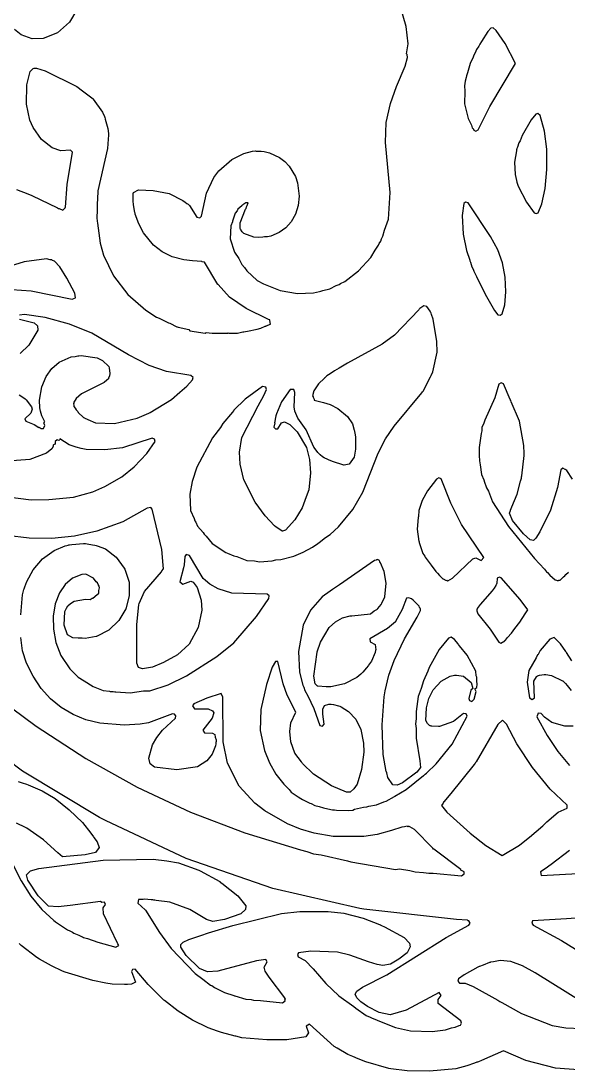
# Model space of a CAD drawing. Header units: millimetres. Extents: x 0 to 300, y 0 to 299.
# Drawn here: x 81.3 to 159.7, y 0.4 to 150.7 of the extents above; entities that cross this region are included whole.
import ezdxf

# ---------------------------------------------------------------- set-up
doc = ezdxf.new("R2010")
doc.units = ezdxf.units.MM
doc.layers.add('CUT', color=7, linetype='CONTINUOUS')

msp = doc.modelspace()

# ---------------------------------------------------------------- linework, layer by layer
at = {"layer": 'CUT'}
for points in [[(80.6802, 126.5688), (82.2948, 125.9486), (82.8823, 125.6828), (86.5827, 123.9557), (86.7262, 123.8481), (86.8132, 123.8481), (87.3236, 123.6099), (87.6823, 123.9558), (87.683, 123.9697), (87.7272, 124.01), (87.9678, 127.2802), (88.7083, 131.8999), (88.421, 132.1838), (87.0552, 132.102), (85.7864, 132.5051), (84.2575, 133.7319), (83.1015, 135.4359), (82.6222, 136.4957), (82.1057, 138.7679), (82.1836, 141.5197), (82.6577, 143.444), (83.0776, 143.8864), (83.2325, 143.9075), (83.2379, 143.9082), (83.238, 143.9082), (83.5323, 143.9482), (83.5561, 143.9414), (84.8002, 143.5322), (89.319, 141.2858), (90.1299, 140.7047), (91.6581, 139.5534), (91.6934, 139.5094), (92.986, 137.6407), (93.2608, 137.1253), (93.2817, 137.0601), (93.3105, 136.9582), (93.32, 136.9248), (93.4056, 136.6214), (93.7761, 135.3096), (93.871, 134.5803), (93.8588, 134.36), (93.8588, 134.3597), (93.8581, 134.3475), (93.8257, 133.7654), (93.7029, 132.4193), (92.3446, 126.3751), (92.2983, 125.1591), (92.2293, 124.557), (92.2393, 123.6105), (92.1974, 122.5109), (92.2559, 122.0388), (92.2562, 122.0129), (92.294, 121.7309), (92.6504, 118.8561), (93.1315, 117.1537), (94.5658, 114.1764), (96.6301, 111.5228), (99.2296, 109.2772), (100.7249, 108.3012), (101.1266, 108.1156), (102.3499, 107.5368), (102.4687, 107.4639), (102.6335, 107.4026), (103.6548, 106.9195), (103.7148, 106.9195), (103.8637, 106.8506), (105.3813, 106.4929), (105.5291, 106.3451), (107.7056, 105.9823), (107.8565, 106.0746), (108.7074, 105.9812), (110.9464, 106.0131), (110.9999, 106.021), (111.1216, 105.9823), (112.3308, 106.0126), (113.1156, 106.1603), (113.2546, 106.1623), (114.0198, 106.3305), (114.9003, 106.4962), (115.1447, 106.5777), (115.6765, 106.6946), (116.3182, 106.9689), (116.442, 107.0101), (116.468, 107.0329), (117.0697, 107.2901), (116.9741, 107.8207), (116.9861, 107.917), (116.7782, 107.9293), (113.5583, 109.5173), (111.2167, 111.1659), (109.5592, 112.9351), (109.5427, 112.9578), (107.6102, 116.1414), (107.2778, 116.182), (107.2403, 116.2412), (105.9002, 116.35), (104.6335, 116.5046), (102.9686, 116.9332), (101.528, 117.6381), (100.3162, 118.6078), (98.8664, 120.36), (98.2076, 121.6368), (97.6875, 123.0484), (97.6843, 123.0635), (97.6706, 123.1279), (97.6666, 123.147), (97.6383, 123.2807), (97.4445, 124.3391), (97.4062, 124.9155), (97.4213, 126.0016), (97.4437, 126.1235), (98.1622, 126.509), (100.2572, 126.4012), (102.5456, 125.9893), (104.5293, 124.9999), (104.8645, 124.75), (104.8682, 124.7472), (105.1005, 124.5741), (105.2796, 124.4406), (105.4636, 124.2648), (106.5258, 122.6044), (106.9532, 122.5115), (107.1811, 122.7595), (107.8782, 126.0237), (108.9668, 128.292), (109.6747, 129.2519), (111.5144, 130.8695), (113.2257, 131.7233), (114.4733, 132.0594), (114.8533, 132.0717), (115.0287, 132.0617), (115.4344, 132.0388), (115.7231, 132.0225), (116.1522, 131.9983), (116.9215, 131.8196), (118.348, 131.1409), (119.1079, 130.5481), (119.733, 129.9162), (120.6346, 128.4104), (120.9434, 127.5305), (121.1559, 125.5983), (121.031, 124.2616), (120.6671, 123.0432), (120.0272, 121.9411), (119.2418, 121.062), (118.2951, 120.3878), (117.1332, 119.891), (116.6137, 119.7986), (116.4017, 119.7828), (116.2162, 119.769), (115.9716, 119.7508), (115.3745, 119.7063), (114.6619, 119.7405), (113.2484, 120.246), (113.0069, 120.4923), (112.7516, 120.8635), (112.7516, 120.8637), (112.7514, 120.8646), (112.7492, 120.874), (112.7311, 120.9522), (112.6981, 121.765), (113.4929, 123.7322), (113.5702, 123.8481), (113.6334, 124.0799), (113.7069, 124.2618), (113.7056, 124.2623), (113.8725, 124.6341), (113.5097, 124.6341), (113.232, 124.4544), (113.1943, 124.4697), (113.0482, 124.3355), (112.9958, 124.3016), (112.9358, 124.2322), (112.4102, 123.7492), (112.3029, 123.5004), (112.0285, 123.1831), (111.6355, 122.0041), (111.6338, 121.9483), (111.3691, 121.3343), (111.3027, 119.4943), (111.8996, 117.5942), (112.5164, 116.6593), (112.9653, 115.7986), (113.3519, 115.3929), (113.6528, 114.9367), (115.1785, 113.5503), (116.0514, 113.0346), (118.4346, 112.0825), (120.9098, 111.6661), (123.2432, 111.7558), (124.097, 111.9746), (124.2831, 111.995), (124.5396, 112.088), (125.559, 112.3493), (126.4842, 112.793), (126.8787, 112.936), (127.0898, 113.0834), (127.7266, 113.3888), (129.6896, 114.9049), (131.4166, 116.8109), (132.0746, 117.8923), (132.5391, 118.6095), (132.6407, 118.8225), (132.8423, 119.154), (132.9721, 119.5176), (133.1529, 119.8966), (133.4048, 120.7296), (133.9767, 122.3316), (134.2187, 126.1234), (133.5547, 133.2877), (133.6442, 136.1266), (134.2307, 138.8519), (135.0905, 141.2865), (136.3332, 144.1927), (136.6657, 145.4321), (136.6355, 145.8856), (136.5565, 145.9758), (136.786, 147.3997), (136.4854, 149.9116), (134.6808, 156.1945)], [(89.3541, 152.2681), (88.2769, 150.4964), (86.5648, 149.0027), (84.5051, 148.1851), (82.9339, 148.1243), (81.3494, 148.6868), (80.3973, 149.4396)], [(80.0273, 112.2381), (82.78, 112.0523), (88.6739, 110.8781), (89.1559, 111.0394), (89.0524, 111.7398), (87.8773, 113.883), (86.9014, 115.4811), (86.135, 116.3062), (85.8422, 116.3881), (85.7402, 116.4851), (85.5033, 116.4829), (85.0062, 116.622), (81.7667, 116.2023), (78.3798, 115.1757)], [(81.0806, 97.1695), (81.7607, 96.7312), (81.9471, 96.5812), (81.9965, 96.5415), (82.0377, 96.5083), (82.0921, 96.4645), (82.8394, 95.4244), (82.915, 95.098), (82.7654, 94.5598), (81.8711, 93.7374), (82.0326, 93.4037), (83.21, 92.92), (83.8751, 92.4652), (83.9178, 92.5357), (83.92, 92.5342), (83.9228, 92.5387), (84.2195, 92.3554), (84.5524, 92.3506), (84.7709, 92.7936), (84.6031, 93.1534), (84.6548, 93.1807), (84.6979, 93.1982), (84.6628, 93.2593), (84.6693, 93.2627), (84.7355, 93.2895), (84.3014, 94.1592), (84.116, 94.8468), (84.0095, 95.2834), (83.98, 96.4062), (84.3257, 98.3255), (84.9194, 99.7819), (85.7379, 100.938), (86.7829, 101.8475), (88.5315, 102.5853), (89.0901, 102.6725), (89.4967, 102.7361), (89.6417, 102.7587), (89.932, 102.8041), (92.2395, 102.4608), (92.9962, 102.0954), (93.9008, 101.1964), (93.9786, 101.0135), (94.0788, 100.2017), (94.0281, 99.8676), (93.8794, 99.5481), (93.8471, 99.4787), (93.8463, 99.477), (93.8442, 99.4724), (93.651, 99.2479), (93.2638, 98.9422), (90.0072, 97.3264), (89.2277, 96.6363), (88.8656, 96.0367), (88.8804, 95.8669), (88.843, 95.8278), (88.8933, 95.7187), (88.9151, 95.4688), (89.1153, 95.2379), (89.2141, 95.0239), (89.4963, 94.7538), (89.5443, 94.643), (90.2834, 93.9377), (90.4106, 93.8789), (90.4893, 93.8035), (90.8156, 93.6875), (90.8872, 93.636), (92.0001, 93.151), (94.7411, 93.0467), (97.9697, 93.8399), (99.6453, 94.5555), (99.8119, 94.6225), (102.9019, 96.4837), (104.0688, 97.5364), (105.0691, 98.413), (105.9189, 99.3222), (105.98, 99.652), (105.6347, 99.9497), (102.1723, 100.5145), (99.6887, 101.3694), (96.7273, 102.8932), (91.4867, 105.9962), (88.2722, 107.2906), (84.7928, 108.252), (81.8235, 108.6724), (81.1285, 108.547)], [(81.098, 108.0007), (83.2336, 107.4634), (83.7063, 107.0418), (83.713, 107.033), (83.7529, 106.4374), (82.4644, 104.2953), (81.214, 103.0756)], [(160.3286, 85.0899), (159.522, 86.3077), (159.3348, 86.4258), (159.3099, 86.4654), (159.2699, 86.4666), (158.9413, 86.6737), (158.6357, 86.4054), (158.1836, 83.873), (157.1493, 80.6444), (155.6352, 77.5277), (155.0811, 76.6414), (154.7139, 76.3155), (154.2655, 76.4237), (153.2817, 77.2807), (151.7415, 79.1528), (151.3081, 80.2376), (151.432, 80.6038), (151.4424, 80.6346), (151.4487, 80.6532), (151.6097, 81.129), (152.3766, 82.9539), (152.8577, 84.818), (152.9905, 85.2102), (153.0145, 85.4251), (153.0522, 85.5713), (153.3825, 88.4657), (153.3781, 88.6819), (153.3826, 88.7218), (153.3764, 88.7664), (153.3532, 89.9017), (152.7253, 93.3837), (151.547, 96.1514), (151.4722, 96.3631), (151.401, 96.4944), (150.4485, 98.7319), (150.116, 98.8889), (149.7827, 98.666), (149.1665, 96.7205), (147.7479, 93.5478), (147.6315, 93.1217), (147.3259, 92.4921), (147.3238, 91.9958), (147.217, 91.6052), (146.9429, 89.6155), (146.9565, 88.7619), (146.9448, 88.6663), (146.9613, 88.4635), (146.9733, 87.7127), (147.068, 87.1529), (147.0681, 87.1526), (147.0681, 87.1524), (147.3004, 85.7797), (147.6214, 84.973), (147.6612, 84.8554), (147.6652, 84.8345), (147.6769, 84.809), (148.008, 83.8299), (148.263, 83.3606), (148.8726, 81.8287), (151.1571, 78.3051), (154.8774, 73.7075), (156.2901, 72.1996), (156.6058, 71.8304), (156.743, 71.7162), (157.0791, 71.3574), (157.8278, 70.6987), (158.0321, 70.643), (158.0991, 70.5872), (158.1693, 70.6011), (158.1835, 70.587), (158.2198, 70.5918), (158.3183, 70.5649), (158.3742, 70.6121), (158.5276, 70.6324), (159.0426, 71.1), (159.2063, 71.2354), (159.3713, 71.4537), (159.7281, 71.7549)], [(79.0823, 82.6116), (82.7742, 82.1295), (85.335, 82.1602), (88.8769, 82.5167), (91.6276, 83.2909), (93.3408, 84.041), (95.7865, 85.4416), (97.5486, 86.8431), (99.3445, 88.7561), (100.5276, 90.5008), (100.4556, 90.832), (100.1126, 90.9801), (95.8786, 89.5702), (93.3593, 89.2975), (90.6842, 89.3514), (90.684, 89.3514), (90.6825, 89.3517), (90.6525, 89.3565), (89.9745, 89.4659), (89.2436, 89.6617), (88.2465, 90.0054), (86.9071, 90.841), (86.8942, 90.8168), (86.83, 90.7195), (86.7567, 90.6289), (86.7508, 90.6224), (86.5242, 90.7227), (86.2087, 90.4735), (86.2358, 90.114), (86.2108, 90.0972), (86.1063, 90.0408), (85.9967, 89.995), (85.9248, 89.973), (85.9201, 89.7833), (85.7615, 89.4253), (84.9682, 88.8012), (82.6153, 87.9087), (79.4059, 87.6673)], [(81.3166, 65.6526), (81.5297, 68.5533), (81.7494, 69.2726), (81.7954, 69.4), (81.8456, 69.5392), (81.8876, 69.6556), (82.1714, 70.4426), (83.0599, 72.0945), (84.4133, 73.6742), (86.0803, 74.8775), (87.6831, 75.5427), (87.8942, 75.5924), (88.0997, 75.6408), (88.1975, 75.6638), (88.273, 75.6816), (88.6159, 75.7391), (90.2951, 75.8564), (90.306, 75.8572), (90.3121, 75.8576), (90.3123, 75.8576), (90.565, 75.8658), (90.7983, 75.8468), (91.5948, 75.6806), (91.8873, 75.6196), (92.1094, 75.5732), (92.2537, 75.5431), (93.4259, 75.1149), (94.9847, 73.9264), (96.1202, 72.3566), (96.1925, 72.2221), (96.8161, 70.3551), (96.8201, 68.3886), (96.3328, 66.5475), (95.3453, 64.8608), (93.9305, 63.4666), (92.1358, 62.5537), (92.0983, 62.5461), (90.5108, 62.2856), (90.0952, 62.3113), (89.7774, 62.3309), (89.5242, 62.3465), (88.7351, 62.3953), (87.9943, 62.8012), (87.5134, 64.1753), (87.6056, 66.133), (87.8423, 66.6396), (88.058, 66.946), (88.402, 67.3064), (88.9265, 67.6161), (90.5755, 67.8907), (91.2508, 67.8753), (91.5176, 68.0476), (91.6319, 68.0667), (91.8968, 68.2927), (91.9227, 68.3094), (91.9364, 68.3265), (92.4637, 68.7763), (92.4866, 69.1302), (92.5752, 69.5097), (92.5683, 69.526), (92.584, 69.5666), (92.521, 69.6634), (92.5285, 69.7801), (92.3682, 69.9967), (92.2675, 70.2336), (92.0912, 70.3711), (91.7007, 70.8987), (90.6325, 71.4918), (90.0265, 71.4579), (88.726, 70.9291), (87.6621, 70.0041), (86.8477, 68.7993), (86.2363, 67.2319), (85.9405, 65.4886), (85.9699, 63.6215), (86.3261, 61.7216), (87.024, 59.8213), (88.3252, 57.9168), (89.5368, 56.7605), (90.3787, 56.221), (90.3817, 56.2184), (90.3901, 56.2137), (91.6643, 55.3972), (93.0897, 54.8574), (93.9876, 54.7476), (94.0881, 54.7141), (94.5292, 54.6814), (94.7809, 54.6506), (94.8978, 54.654), (96.9572, 54.5013), (98.8594, 54.7703), (99.7665, 54.7969), (102.3868, 55.6289), (105.0525, 56.9156), (109.3604, 59.6855), (111.8336, 61.6765), (115.0589, 65.4117), (116.8487, 68.0165), (116.8817, 68.3812), (116.598, 68.6125), (111.5483, 68.7728), (109.554, 69.3804), (108.3662, 70.0731), (107.7411, 70.5707), (107.4424, 70.8518), (105.48, 74.1797), (104.9739, 74.2961), (104.779, 74.0295), (104.6931, 72.805), (104.6268, 72.4123), (104.0956, 70.3857), (104.5073, 70.0539), (105.6659, 70.4769), (106.0028, 70.345), (106.5442, 69.5932), (107.1224, 67.7669), (107.2498, 66.342), (106.7165, 63.8426), (105.408, 61.4681), (103.7516, 59.9262), (101.7327, 58.8223), (100.1564, 58.1851), (98.7552, 57.9474), (98.1751, 58.1147), (97.9128, 58.7583), (97.9128, 64.2913), (98.2177, 67.0924), (98.2486, 67.2663), (99.0206, 68.9966), (101.4624, 71.8035), (101.4964, 71.9449), (101.5015, 71.956), (101.7552, 72.2441), (101.6895, 72.7596), (101.4814, 74.9972), (100.1418, 80.7767), (99.9344, 81.0326), (99.4172, 80.955), (95.9018, 79.0031), (92.2037, 77.6314), (88.9738, 76.9331), (85.7609, 76.6028), (82.5031, 76.6308), (79.3047, 77.0241)], [(76.5989, 54.8556), (83.5311, 49.7093), (90.6326, 45.1053), (97.9949, 41.0007), (105.5987, 37.4392), (113.3843, 34.4506), (121.3499, 32.0056), (122.2849, 31.7908), (123.2135, 31.4358), (124.3275, 31.3215), (128.0991, 30.455), (128.5641, 30.287), (134.9426, 29.229), (135.5239, 29.2819), (136.9971, 29.0737), (137.0285, 29.0476), (137.7842, 28.8965), (138.9868, 28.7926), (139.7605, 28.6833), (140.3807, 28.6722), (144.4347, 28.3221), (144.7975, 28.564), (144.7975, 28.8965), (144.3342, 29.1281), (144.3051, 29.201), (140.4689, 32.0994), (140.4637, 32.1042), (140.4585, 32.109), (140.422, 32.1424), (140.2997, 32.2547), (137.6999, 34.9131), (136.9945, 35.3158), (136.9232, 35.387), (136.7694, 35.3406), (136.7158, 35.337), (136.6166, 35.4066), (136.2499, 35.3058), (135.8674, 35.2802), (134.3767, 34.7909), (132.3545, 34.235), (130.4123, 33.919), (126.0462, 33.9197), (123.3294, 34.4027), (121.3436, 34.9926), (119.5111, 35.7277), (116.2442, 37.5946), (114.8367, 38.6992), (112.5988, 41.1486), (110.9288, 44.4416), (110.2769, 47.4771), (110.2465, 53.8715), (109.999, 54.4201), (107.9549, 53.757), (106.0948, 52.9069), (105.9079, 52.6283), (106.1659, 52.203), (108.1485, 52.2256), (108.7571, 51.9266), (108.9291, 51.6438), (108.7013, 50.8563), (107.368, 49.1341), (107.6345, 48.7585), (108.7437, 48.7213), (109.0698, 48.5236), (109.1641, 48.1667), (109.263, 47.7926), (109.2744, 47.7497), (109.2766, 47.7412), (109.2879, 47.5414), (109.26, 47.3849), (109.2395, 47.27), (109.2279, 47.2048), (109.1727, 46.8953), (108.7007, 45.7159), (107.9575, 44.7842), (106.6234, 43.8852), (103.6745, 43.4993), (100.4705, 43.8744), (99.8249, 44.3455), (99.6371, 45.1355), (100.1908, 47.0407), (100.7745, 48.0923), (101.5773, 49.1536), (103.44, 50.8715), (103.5225, 51.195), (103.3245, 51.4637), (103.0273, 51.4938), (99.5876, 50.2233), (98.4097, 49.9988), (96.1111, 49.8478), (92.6202, 50.1584), (90.5984, 50.6524), (88.8036, 51.4002), (87.1109, 52.381), (85.5838, 53.6238), (84.247, 55.1111), (83.0877, 56.8645), (82.1293, 58.7513), (81.5292, 60.4939), (81.3179, 62.427)], [(160.2215, 59.0666), (159.4335, 60.251), (159.394, 60.3258), (159.3377, 60.395), (158.6013, 61.5018), (157.681, 62.4085), (157.0489, 62.1628), (155.7044, 60.5817), (155.3706, 59.9899), (155.3183, 59.9276), (155.1043, 59.5178), (154.0811, 57.7041), (153.8065, 56.0389), (154.1519, 53.8048), (154.5128, 53.5585), (154.8758, 53.8018), (154.7827, 56.1785), (155.1331, 56.812), (155.1495, 56.8286), (155.3224, 56.9223), (155.5769, 57.013), (156.2651, 57.116), (156.4427, 57.1105), (156.491, 57.107), (157.296, 56.9804), (158.8787, 56.2343), (158.9261, 56.1983), (159.2591, 55.8743), (159.2979, 55.8365), (159.3001, 55.8343), (159.5694, 55.5722), (160.1096, 54.8408)], [(80.0934, 30.1162), (81.3379, 27.5975), (82.7404, 25.3851), (84.324, 23.4974), (86.0485, 21.8879), (86.2396, 21.7594), (86.2809, 21.7184), (87.0131, 21.2391), (88.0043, 20.5725), (88.1087, 20.522), (88.2142, 20.453), (88.719, 20.2153), (88.9027, 20.0996), (89.1628, 20.0063), (89.5982, 19.8013), (90.0949, 19.561), (90.1405, 19.546), (90.2782, 19.4811), (90.8549, 19.311), (92.3324, 18.825), (94.9024, 18.0747), (94.9484, 18.1032), (94.9645, 18.0984), (94.9748, 18.1196), (95.3226, 18.3354), (95.2021, 18.5854), (95.2036, 18.5885), (95.1587, 18.6753), (93.1455, 22.8522), (93.0811, 23.7407), (93.414, 24.1946), (93.2738, 24.5396), (92.9059, 24.502), (92.7282, 24.6082), (88.3862, 24.041), (86.6741, 23.8663), (85.2775, 23.938), (83.8056, 25.4171), (82.3113, 27.6744), (82.1413, 28.4401), (82.7163, 29.0143), (83.8723, 29.3744), (93.1257, 30.5271), (100.279, 30.6782), (102.2178, 30.4696), (103.9036, 30.1535), (106.7855, 29.1053), (107.0042, 29.0082), (109.7972, 27.4705), (109.8118, 27.4601), (109.8491, 27.4335), (109.8711, 27.4177), (110.104, 27.2513), (112.3788, 25.4568), (113.5299, 23.9964), (113.5052, 23.4938), (112.8228, 22.8777), (110.475, 22.0718), (108.7854, 21.7647), (107.8964, 22.0376), (105.5288, 23.4905), (102.6295, 24.5443), (100.7125, 24.7682), (100.5247, 24.8166), (100.3492, 24.8243), (100.2297, 24.8467), (99.9683, 24.8552), (99.009, 24.9672), (98.8476, 24.8915), (98.704, 24.8961), (98.149, 24.9203), (98.0567, 24.4005), (99.1136, 23.4209), (99.143, 23.3801), (101.1764, 20.1749), (102.8297, 17.8942), (106.2602, 14.3135), (107.3734, 13.5151), (107.3731, 13.5095), (108.4916, 12.6631), (108.6798, 12.5781), (109.0352, 12.3233), (110.475, 11.5773), (111.8121, 11.1645), (111.9075, 11.1214), (111.9637, 11.1176), (113.545, 10.6294), (114.2738, 10.5884), (114.6253, 10.5113), (115.6376, 10.4592), (118.7626, 10.1278), (119.1414, 10.4089), (119.1152, 10.5648), (119.217, 10.6555), (119.1172, 10.7907), (119.1236, 10.8389), (116.8934, 13.8033), (116.2816, 14.6322), (116.1757, 15.2113), (116.5846, 15.9719), (116.3974, 16.3231), (115.0485, 16.1187), (109.5112, 14.6362), (108.0336, 14.5426), (106.9, 15.0462), (105.0069, 16.88), (104.2329, 18.0732), (104.217, 18.4869), (104.5507, 18.8024), (105.3672, 19.1672), (106.6554, 19.6169), (107.0648, 19.7598), (107.0899, 19.7686), (108.1931, 20.1537), (111.6639, 21.2071), (118.6269, 22.9031), (121.266, 23.1838), (125.3039, 23.2089), (127.5795, 22.9396), (130.3435, 22.2563), (132.6814, 21.3562), (132.7198, 21.3373), (132.7789, 21.3084), (132.9705, 21.2144), (133.4132, 20.9974), (136.1864, 19.4516), (136.9491, 18.661), (137.0816, 18.1487), (136.6349, 17.2935), (135.4278, 16.3619), (134.235, 15.673), (133.1603, 15.4465), (132.3465, 15.6023), (131.1217, 15.9691), (128.4328, 16.9588), (126.658, 17.3856), (122.8506, 17.5321), (121.0744, 17.2821), (120.9341, 17.0222), (121.0411, 16.71), (122.0141, 16.1639), (123.1578, 14.9928), (124.9814, 12.8859), (126.842, 11.1178), (129.0038, 9.5779), (129.2725, 9.3574), (129.2997, 9.3672), (130.7608, 8.3265), (131.3277, 8.0907), (131.5407, 7.9647), (133.1746, 7.3228), (134.9449, 6.5867), (137.1149, 6.1285), (140.2075, 6.0103), (142.1105, 6.2523), (143.0012, 6.533), (143.5044, 6.6301), (144.0712, 6.8609), (144.0787, 6.8725), (144.2696, 6.9327), (144.4367, 7.2265), (144.3115, 7.5405), (141.058, 10.0348), (141.091, 10.582), (141.5056, 11.182), (141.239, 11.5917), (136.4915, 9.0914), (134.1988, 8.4031), (132.6387, 8.7159), (130.9708, 9.6079), (130.0121, 10.2531), (129.4466, 10.8245), (129.2012, 11.3707), (129.4108, 11.7807), (130.2265, 12.3512), (133.7246, 14.118), (142.2436, 19.4651), (145.469, 21.2156), (145.6399, 21.5381), (145.5094, 21.7849), (145.5082, 21.7924), (145.5039, 21.7951), (145.4693, 21.8607), (145.3889, 21.8695), (145.2545, 21.9564), (143.7194, 22.053), (130.4082, 23.5157), (129.8364, 23.6039), (117.3912, 26.4645), (104.9767, 30.7665), (93.4379, 36.2023), (92.5704, 36.6702), (81.5745, 43.3049), (70.7664, 51.3909)], [(160.4298, 49.7361), (159.2185, 49.7043), (157.3633, 50.2511), (156.2907, 51.0387), (155.8079, 51.5411), (155.3835, 51.5934), (155.202, 51.0796), (156.6972, 48.3688), (158.2253, 46.119), (159.902, 44.11)], [(80.9443, 41.8116), (81.6568, 41.5784), (81.9771, 41.4736), (82.1387, 41.4207), (82.3544, 41.3501), (84.3878, 40.4874), (86.2355, 39.3511), (88.2199, 37.7648), (90.1225, 35.9229), (91.3466, 34.4021), (91.7256, 33.8685), (91.7289, 33.8639), (91.7787, 33.7938), (92.226, 33.1642), (92.5274, 32.3552), (92.0092, 31.6528), (90.5443, 31.3165), (87.2635, 31.0303), (86.5885, 31.5729), (84.5542, 33.4607), (82.1647, 35.13), (81.9601, 35.2111), (80.673, 35.842)], [(159.8869, 31.9324), (157.2366, 29.9219), (156.3893, 29.3209), (156.3755, 29.3197), (155.7407, 28.8662), (155.8314, 28.3523), (161.0913, 28.6546)], [(160.7894, 22.2603), (159.4561, 22.1688), (154.5806, 21.8525), (154.4804, 21.5334), (154.6642, 21.254), (158.7158, 19.0431), (166.3906, 14.3293)], [(161.8124, 0.4946), (157.893, 0.7611), (153.622, 1.8804), (150.4307, 3.2315), (147.2908, 1.8712), (146.8458, 1.685), (146.6888, 1.629), (146.6161, 1.603), (146.2899, 1.4867), (145.199, 1.0976), (143.6072, 0.6944), (139.8355, 0.3612), (136.632, 0.3914), (134.2838, 0.6581), (134.008, 0.7254), (130.7328, 1.6632), (129.8335, 2.0263), (129.7638, 2.0544), (129.6265, 2.1098), (128.8636, 2.4178), (128.1517, 2.7314), (126.6042, 3.6261), (126.1876, 3.8905), (122.6324, 7.0653), (122.1695, 6.7753), (122.5156, 5.8467), (122.122, 5.2347), (119.4039, 4.8351), (116.5501, 4.8053), (112.9714, 5.0938), (112.1016, 5.3284), (111.9945, 5.3573), (110.0663, 5.8774), (109.463, 6.0402), (108.1245, 6.5381), (105.8913, 7.6244), (103.8202, 8.9365), (101.8999, 10.4367), (101.8103, 10.5205), (99.5512, 12.7492), (97.7022, 14.9445), (97.3063, 14.915), (97.1391, 14.5917), (97.7193, 13.0878), (97.1761, 12.8147), (96.581, 12.7627), (96.5233, 12.7577), (96.4969, 12.7554), (96.1806, 12.7278), (94.4025, 12.7988), (93.4674, 12.9154), (91.6383, 13.3391), (87.6611, 14.5041), (87.2883, 14.6529), (85.7019, 15.4011), (83.9648, 16.3683), (83.5997, 16.6305), (81.3424, 18.3328), (81.0501, 18.608)], [(161.7948, 10.1883), (154.9874, 14.4231), (153.1403, 15.42), (151.4753, 16.024), (149.9576, 16.1651), (148.9784, 15.991), (148.5699, 15.9328), (148.5005, 15.906), (148.4142, 15.8906), (147.5078, 15.5231), (147.0088, 15.3306), (146.9553, 15.299), (146.741, 15.2121), (144.7994, 14.1236), (143.984, 13.5723), (143.8778, 13.2181), (144.1514, 12.922), (144.9568, 12.9225), (146.0947, 12.4609), (149.6399, 10.4796), (149.9143, 10.3093), (150.1876, 10.1736), (153.0257, 8.5875), (157.403, 6.8584), (159.3412, 6.5266), (161.595, 6.4345)]]:
    msp.add_lwpolyline(points, dxfattribs=at)
for points in [[(148.626, 149.6462), (148.1849, 149.154), (147.2899, 147.7257), (147.03, 147.3434), (146.8893, 147.0862), (146.5796, 146.5921), (146.368, 146.134), (146.1882, 145.8056), (146.0867, 145.5252), (145.6546, 144.5901), (145.2702, 143.27), (145.1186, 142.8514), (145.0679, 142.5754), (144.9185, 142.0621), (144.9087, 141.709), (144.8553, 141.4182), (144.8795, 140.6535), (144.8288, 138.8181), (145.3569, 136.7395), (145.8331, 135.7648), (145.955, 135.3683), (146.0756, 135.2686), (146.1769, 135.0612), (146.4915, 134.9317), (146.788, 135.0984), (148.4854, 138.4337), (152.1384, 144.5727), (150.656, 147.4814), (149.3891, 149.3388), (148.949, 149.7169)], [(155.6825, 137.1735), (155.3366, 137.4394), (155.0525, 137.3408), (154.383, 136.5307), (153.1139, 134.2963), (152.7965, 133.5137), (152.6475, 133.2443), (152.4271, 132.6028), (152.3465, 132.4043), (152.3347, 132.3342), (152.3128, 132.2704), (152.2907, 132.0727), (152.0198, 130.4642), (152.0771, 128.7067), (152.3143, 127.8516), (152.3299, 127.5898), (152.4572, 127.3366), (152.5405, 127.0363), (153.736, 124.7268), (154.8166, 123.2111), (155.1249, 123.1039), (155.3838, 123.239), (155.9376, 124.5023), (156.4107, 126.7011), (156.6484, 129.435), (156.6195, 132.3113), (156.2923, 134.9165)], [(145.6976, 116.1559), (145.906, 115.5075), (146.0676, 115.1688), (146.1773, 114.8763), (146.5843, 114.0866), (147.7898, 111.5613), (149.127, 109.2562), (149.618, 108.6322), (149.9716, 108.5559), (150.2216, 108.7681), (150.6004, 110.0501), (150.7834, 111.9233), (150.6634, 114.0105), (150.2742, 116.0665), (149.6012, 117.9403), (148.5805, 119.8348), (145.3668, 124.6521), (145.0108, 124.7598), (144.7423, 124.5555), (144.5242, 122.8544), (144.6715, 120.1452), (145.1545, 117.8464), (145.5989, 116.4633), (145.6276, 116.3427)], [(123.0959, 75.3424), (123.8399, 75.8924), (124.0557, 76.0126), (124.9601, 76.7205), (125.5943, 77.1894), (126.7968, 78.2745), (128.8563, 80.7267), (130.2985, 83.2279), (132.4778, 88.8229), (133.5154, 90.8408), (134.7864, 92.6706), (138.7273, 97.4651), (138.8154, 97.5702), (138.8186, 97.5762), (138.9251, 97.7059), (139.9535, 99.7319), (140.06, 99.9341), (140.0629, 99.9474), (140.3257, 100.4651), (140.9247, 103.2732), (140.8977, 104.8074), (140.3586, 107.995), (140.1077, 108.686), (140.0786, 108.8311), (140.0301, 108.8998), (139.9406, 109.1463), (139.4644, 109.8194), (139.0344, 109.9265), (138.4263, 109.4973), (138.3546, 109.4221), (138.342, 109.4129), (138.2864, 109.3505), (134.8233, 105.7169), (133.0731, 104.4234), (128.0838, 101.7131), (126.8809, 100.9603), (126.2114, 100.6132), (125.5934, 100.1545), (125.1362, 99.8684), (124.8422, 99.597), (124.8211, 99.5814), (124.8024, 99.5603), (123.9301, 98.7551), (123.2663, 97.7286), (123.0956, 96.9982), (123.1636, 96.8599), (123.1514, 96.8132), (123.3129, 96.5385), (123.3307, 96.4208), (124.6506, 96.0775), (125.6269, 95.7862), (126.6997, 95.2237), (128.1132, 94.0634), (128.8159, 93.0087), (129.0586, 92.0831), (129.0699, 92.0255), (129.0897, 91.9246), (129.1415, 91.6609), (129.2381, 91.1687), (129.2549, 90.8523), (129.2536, 90.3471), (129.2524, 89.9116), (129.2522, 89.837), (129.251, 89.3815), (129.0315, 88.2522), (128.3303, 87.2356), (127.6247, 87.0989), (127.5907, 87.1052), (127.5862, 87.106), (127.5826, 87.1067), (127.5596, 87.111), (125.9603, 87.6026), (125.8679, 87.6448), (125.4616, 87.83), (125.2907, 87.9079), (124.7535, 88.1528), (124.5113, 88.2767), (124.1848, 88.5742), (124.082, 88.6817), (123.9892, 88.7787), (123.8645, 88.9091), (123.7383, 89.0412), (123.2795, 89.6896), (122.1566, 92.1499), (120.9851, 93.8312), (120.5423, 94.8134), (120.4354, 95.4348), (120.5533, 97.5137), (120.4135, 97.9358), (119.8816, 97.9194), (118.6615, 96.162), (117.9066, 94.4432), (117.8761, 94.2786), (117.8157, 94.1342), (117.6466, 93.1559), (117.6657, 93.1427), (117.5488, 92.5117), (117.7924, 92.2789), (118.093, 92.3033), (118.6235, 93.1639), (119.0812, 93.3102), (119.8536, 92.9226), (120.9054, 91.8665), (122.2091, 89.6456), (122.6367, 87.9245), (122.7883, 86.0158), (122.5483, 83.5506), (122.4549, 83.2991), (122.2707, 82.8028), (122.1746, 82.5437), (121.5956, 80.9833), (120.5669, 79.2498), (119.2093, 77.7795), (118.7712, 77.6532), (118.7578, 77.6582), (118.7563, 77.6588), (118.7468, 77.6623), (118.6829, 77.6863), (117.8616, 78.2139), (117.6613, 78.3892), (116.302, 79.8616), (114.8815, 81.796), (113.2291, 84.9732), (112.7227, 87.2578), (112.6325, 88.9436), (112.9735, 91.0675), (115.2973, 95.5783), (116.1272, 97.0556), (116.5061, 97.9257), (116.4073, 98.281), (115.9147, 98.3394), (113.4198, 96.5269), (111.8338, 94.9669), (111.8051, 94.9407), (111.7959, 94.9296), (111.7475, 94.882), (111.6068, 94.7009), (110.229, 93.0346), (109.8897, 92.4907), (108.7401, 91.0111), (106.5191, 86.7872), (105.8247, 84.7682), (105.495, 82.9285), (105.6166, 80.626), (106.1466, 79.4366), (106.2482, 79.1142), (106.3659, 78.9443), (106.6313, 78.3488), (107.4005, 77.4515), (107.5491, 77.2371), (107.8595, 76.9162), (108.7304, 75.9003), (110.6916, 74.6008), (110.9121, 74.5159), (111.8227, 74.0982), (112.2618, 73.9965), (113.6851, 73.4489), (114.7743, 73.4147), (115.5114, 73.244), (117.2951, 73.3924), (117.8501, 73.5215), (118.5387, 73.5997), (120.399, 74.0695), (121.7447, 74.6486)], [(138.2304, 79.5781), (138.0867, 77.9508), (138.3275, 76.1722), (138.3346, 76.1542), (138.3485, 76.0322), (138.8959, 74.4288), (139.1446, 74.085), (139.2129, 73.9106), (140.0779, 72.7948), (140.7307, 71.8924), (140.9955, 71.6112), (141.2435, 71.2914), (141.3728, 71.2105), (141.6839, 70.8803), (141.7548, 70.8404), (141.7601, 70.8343), (141.7817, 70.8253), (142.2341, 70.5712), (142.3022, 70.63), (142.4756, 70.5216), (143.131, 70.9347), (146.0194, 73.665), (146.4579, 73.814), (147.2535, 73.4422), (147.6113, 73.8595), (144.3973, 78.5922), (142.8871, 81.6427), (141.5029, 85.1448), (141.1799, 85.3029), (140.8132, 85.1011), (139.5439, 83.4242), (138.7971, 82.0541), (138.3199, 80.5922), (138.2465, 79.7609), (138.2376, 79.7309)], [(116.9166, 44.4727), (117.8441, 42.8356), (118.9565, 41.4033), (119.7612, 40.6511), (120.0091, 40.2931), (121.0067, 39.5978), (121.4072, 39.3946), (121.6326, 39.2221), (122.7094, 38.6963), (122.8779, 38.6409), (123.4094, 38.3881), (124.0479, 38.2275), (124.6645, 38.0259), (125.2897, 37.9149), (125.9467, 37.7496), (126.2198, 37.7499), (126.5387, 37.6933), (128.2014, 37.6329), (128.8362, 37.6933), (129.1086, 37.8654), (130.4058, 38.116), (130.8704, 38.1773), (131.1272, 38.2553), (132.2675, 38.4756), (133.2987, 38.8809), (133.6427, 38.9932), (134.8217, 39.6583), (134.8609, 39.7211), (136.5022, 40.6689), (138.992, 42.6687), (139.0241, 42.6631), (139.2083, 42.8424), (139.416, 43.0092), (140.7855, 44.3487), (143.074, 47.1721), (145.2369, 51.1747), (145.0831, 51.5027), (144.7259, 51.5626), (143.2492, 50.4087), (141.2463, 49.6916), (141.1718, 49.6798), (141.1522, 49.6767), (141.1475, 49.6759), (141.1438, 49.6753), (140.1702, 49.7199), (140.065, 49.7421), (139.9787, 49.775), (139.9585, 49.7827), (139.9268, 49.7948), (139.8413, 49.8274), (139.7199, 49.9067), (139.5586, 50.1078), (139.328, 50.5193), (139.419, 52.3444), (139.758, 53.6823), (139.8331, 53.8889), (140.3474, 54.9282), (141.5262, 56.1489), (142.7935, 56.8628), (143.4364, 57.0145), (143.4846, 57.0159), (143.49, 57.0161), (143.5646, 57.0182), (143.6893, 57.0218), (144.7134, 56.9063), (145.8127, 55.9879), (146.0206, 55.1212), (145.7521, 54.876), (145.4595, 53.6659), (145.5757, 53.3878), (145.8941, 53.2781), (146.235, 53.5887), (146.5076, 54.709), (146.3422, 55.0636), (146.6016, 55.2852), (146.673, 55.75), (146.6229, 56.1627), (146.6102, 56.7423), (146.5311, 56.9178), (146.4502, 57.5829), (145.2318, 59.8791), (144.1325, 61.2498), (144.007, 61.4333), (143.9392, 61.4908), (143.4069, 62.1545), (142.9454, 62.4513), (142.5419, 62.3265), (141.2364, 60.7197), (139.7918, 58.1364), (139.5816, 57.5885), (138.9586, 56.2347), (138.6425, 55.1398), (138.1963, 53.9765), (137.9025, 51.8447), (137.9026, 50.7681), (137.8135, 50.0723), (137.9028, 49.3907), (137.9029, 47.9993), (138.4358, 44.7456), (138.5361, 43.7868), (138.0054, 43.1515), (135.9633, 41.6281), (135.1935, 41.2963), (134.569, 41.3494), (133.8813, 42.3662), (133.7121, 43.0246), (133.6648, 43.2084), (133.6556, 43.2441), (133.6516, 43.2597), (133.191, 45.6642), (133.041, 49.8677), (133.042, 49.934), (133.3293, 53.9273), (133.4858, 54.7777), (134.0138, 57.0327), (134.7813, 59.152), (136.2366, 62.2444), (138.0893, 65.317), (138.536, 66.2777), (138.5301, 66.3761), (138.5388, 66.3974), (138.5287, 66.4203), (138.5385, 66.4527), (138.5237, 66.4847), (138.5168, 66.6015), (138.4235, 66.7019), (138.3337, 66.8965), (137.474, 67.7565), (137.2684, 67.9748), (137.1184, 67.9839), (136.8903, 68.1188), (136.5543, 68.0602), (135.9307, 66.4234), (134.9725, 64.7076), (134.9489, 64.6711), (133.8076, 63.6898), (131.2958, 62.2447), (131.3497, 61.7801), (132.051, 61.4189), (132.1349, 60.6776), (132.1348, 60.677), (132.1332, 60.6706), (132.1205, 60.618), (132.0382, 60.2761), (131.5154, 59.0302), (131.2296, 58.6391), (131.091, 58.4494), (131.0321, 58.3688), (130.8217, 58.0808), (130.3075, 57.4463), (130.2994, 57.439), (130.284, 57.4251), (130.2422, 57.3874), (129.9991, 57.1685), (129.4152, 56.7016), (127.67, 55.8065), (125.7092, 55.3542), (125.0759, 55.3399), (125.037, 55.3408), (123.8388, 55.4562), (123.8118, 55.4641), (123.461, 55.8077), (123.2462, 56.8966), (123.7258, 60.3001), (123.7285, 60.3117), (123.7328, 60.3299), (123.7383, 60.3532), (123.7401, 60.3608), (124.2108, 61.7718), (125.4875, 63.8685), (126.3888, 64.6788), (127.3982, 65.2155), (128.4837, 65.5177), (128.5383, 65.5249), (128.5608, 65.5278), (128.5719, 65.5293), (128.6914, 65.545), (131.4014, 65.799), (131.9057, 66.2404), (131.9849, 66.2868), (132.3679, 66.4971), (132.3878, 66.5232), (132.4556, 66.563), (132.9172, 67.1292), (132.9844, 67.3159), (133.4512, 68.2397), (133.6443, 70.2066), (133.3256, 71.8617), (132.8377, 73.1075), (132.7304, 73.2353), (132.6534, 73.4441), (132.4894, 73.5222), (132.4791, 73.5345), (132.4681, 73.5324), (132.387, 73.571), (132.2864, 73.5384), (132.2657, 73.5442), (132.2045, 73.5119), (132.0289, 73.455), (132.0128, 73.4439), (131.9615, 73.4339), (126.9271, 69.9443), (125.9206, 69.3036), (125.6166, 69.036), (124.4583, 68.2331), (122.7698, 66.3315), (121.7456, 64.1793), (121.0671, 60.4274), (121.2114, 57.4583), (121.6953, 55.6123), (121.8336, 55.3146), (121.9934, 54.8109), (122.4208, 54.0513), (123.2565, 52.2532), (124.1236, 49.8182), (124.5224, 49.7407), (124.7672, 50.0217), (124.5641, 51.4615), (124.5775, 52.1275), (124.5811, 52.1463), (124.8117, 52.6742), (125.4411, 52.8639), (125.7517, 52.8704), (126.0652, 52.8282), (126.8199, 52.654), (126.9981, 52.5813), (126.9994, 52.5808), (127.0135, 52.575), (127.1654, 52.5131), (128.2569, 51.8407), (129.2687, 50.7375), (129.9921, 49.2741), (130.373, 47.2847), (130.4062, 46.0211), (130.0968, 43.5021), (129.4587, 41.4354), (129.0191, 40.7335), (128.4616, 40.2803), (127.9673, 40.2662), (125.8117, 41.1926), (123.2438, 42.8722), (121.6633, 44.3911), (121.6007, 44.4646), (121.5377, 44.5386), (121.5033, 44.579), (121.4862, 44.5991), (120.5522, 45.8732), (119.9914, 47.4801), (119.8302, 48.9619), (119.9652, 50.2263), (120.677, 51.7364), (119.461, 54.1602), (118.8746, 55.7895), (118.1283, 58.9624), (117.758, 58.9756), (117.3086, 58.1859), (116.4904, 55.7034), (115.6867, 52.1341), (115.596, 49.1181), (116.1991, 46.2573)], [(146.6414, 66.5583), (146.6384, 66.4721), (146.6008, 66.4265), (146.6351, 66.3757), (146.6328, 66.3095), (146.5913, 66.2302), (146.7509, 65.8132), (148.5101, 63.5982), (149.7606, 61.7458), (150.0566, 61.5888), (150.6246, 61.9563), (150.641, 61.9747), (150.7298, 62.0325), (151.0255, 62.4068), (151.5922, 63.0435), (152.0735, 63.733), (152.756, 64.5966), (153.5223, 65.8084), (153.9167, 66.3735), (152.8352, 67.871), (150.1142, 70.9693), (149.839, 71.0722), (149.5453, 70.9257), (149.4607, 70.1653), (149.4146, 70.0725), (149.3967, 70.0366), (149.3188, 69.8798), (149.1164, 69.473), (148.8225, 69.1171), (147.0752, 67.1539), (146.9593, 66.9328)], [(149.6141, 49.9774), (146.5316, 44.6376), (146.4432, 44.5148), (146.3714, 44.4149), (146.3671, 44.409), (146.233, 44.2226), (142.9081, 40.0681), (141.8676, 38.8978), (141.8647, 38.8878), (141.8504, 38.872), (141.8542, 38.8523), (141.8069, 38.6922), (141.5662, 38.3914), (142.3218, 37.413), (145.6607, 34.4058), (147.8923, 32.6274), (150.2492, 31.2271), (152.7265, 32.6725), (153.9387, 33.707), (154.1373, 33.8439), (156.071, 35.4501), (156.6544, 36.0249), (158.2746, 37.4077), (159.5435, 37.9991), (159.5395, 38.4061), (157.1204, 40.7035), (154.58, 43.7883), (152.361, 47.1906), (150.8823, 50.0277), (150.2981, 50.5891)]]:
    msp.add_lwpolyline(points, close=True, dxfattribs=at)

doc.saveas('drawing.dxf')
